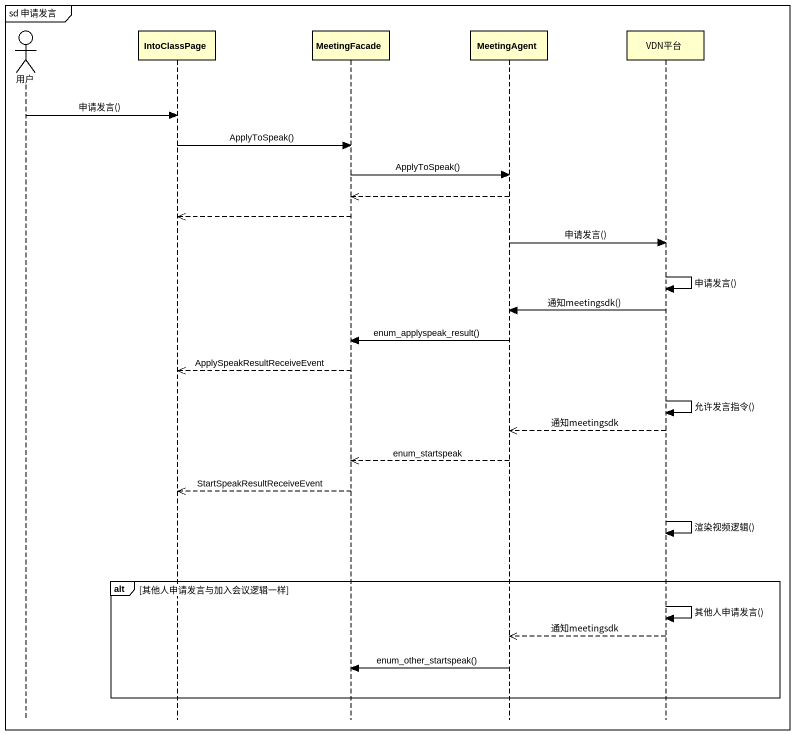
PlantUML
@startuml
mainframe sd 申请发言
hide footbox
actor 用户
participant IntoClassPage
participant MeetingFacade
participant MeetingAgent
participant VDN平台

用户 -> IntoClassPage : 申请发言()
IntoClassPage -> MeetingFacade : ApplyToSpeak()
MeetingFacade -> MeetingAgent : ApplyToSpeak()
MeetingAgent -->> MeetingFacade
MeetingFacade -->> IntoClassPage
MeetingAgent -> VDN平台 : 申请发言()
VDN平台 -> VDN平台 : 申请发言()
VDN平台 -> MeetingAgent : 通知meetingsdk()
MeetingAgent -> MeetingFacade : enum_applyspeak_result()
MeetingFacade -->> IntoClassPage : ApplySpeakResultReceiveEvent
VDN平台 -> VDN平台 : 允许发言指令()
VDN平台 -->> MeetingAgent : 通知meetingsdk
MeetingAgent -->> MeetingFacade : enum_startspeak
MeetingFacade -->> IntoClassPage : StartSpeakResultReceiveEvent
VDN平台 -> VDN平台 : 渲染视频逻辑()
alt 其他人申请发言与加入会议逻辑一样
  VDN平台 -> VDN平台 : 其他人申请发言()
  VDN平台 -->> MeetingAgent : 通知meetingsdk
  MeetingAgent -> MeetingFacade : enum_other_startspeak()
end
@enduml
